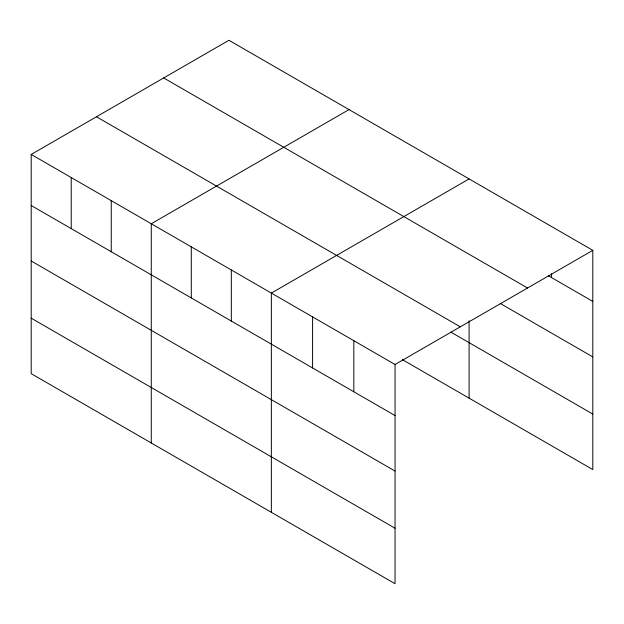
<?xml version="1.0" encoding="UTF-8"?>
<svg xmlns="http://www.w3.org/2000/svg" width="624" height="624" viewBox="0 0 624 624"><rect width="100%" height="100%" fill="white"/><g stroke="black" fill="none" stroke-linecap="round" stroke-linejoin="round"><path stroke-width="0.94" d="M31.2 154.432L395.054 364.51L395.054 583.729L31.2 373.659L31.2 154.432L228.946 40.271L592.8 250.341L592.8 469.568L402.379 359.627M349.019 109.59L151.273 223.759L151.273 442.985M469.092 178.916L271.346 293.085L271.346 512.304M395.054 364.51L592.8 250.341M548.2 275.66L592.8 301.408M163.691 77.945L527.545 288.015M500.23 303.451L592.8 356.905M96.455 116.758L460.309 326.828M450.746 332.062L592.8 414.071M31.2 205.507L395.054 415.576M31.2 260.996L395.054 471.065M31.2 318.17L395.054 528.239M551.561 273.749L551.561 277.602M469.092 320.736L469.092 398.143M353.824 340.696L353.824 391.771M312.585 316.891L312.585 367.957M231.325 269.974L231.325 321.04M191.295 246.87L191.295 297.937M111.251 200.647L111.251 251.722M71.222 177.544L71.222 228.61"/></g></svg>
